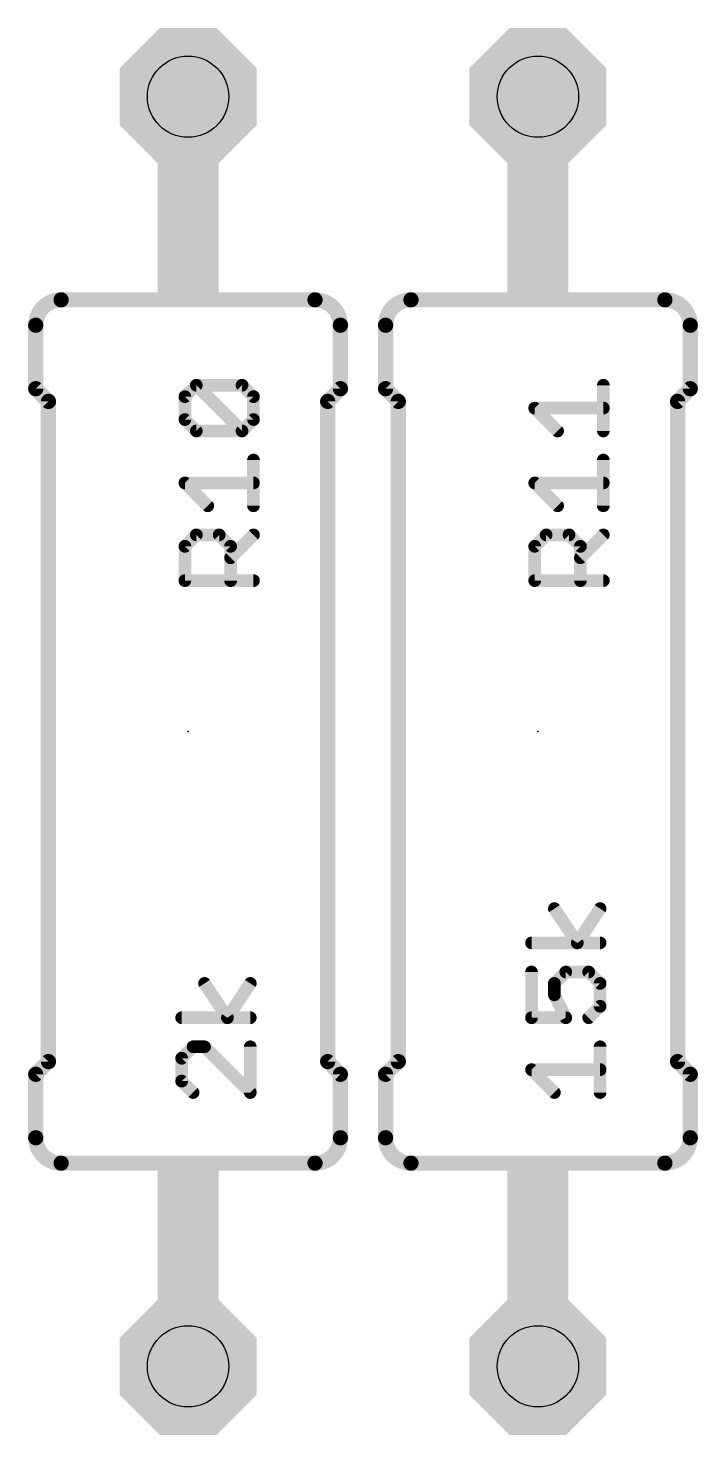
# Model space of a CAD drawing. Header units: inches. Extents: x -5 to 142, y -3 to 122.
# Drawn here: x 85.9 to 92.6, y 65.46 to 79.54 of the extents above; entities that cross this region are included whole.
import ezdxf

# ---------------------------------------------------------------- set-up
doc = ezdxf.new("R2010")
doc.units = ezdxf.units.IN
doc.header["$MEASUREMENT"] = 0
for name, color, linetype in [('17', 82, 'Continuous'), ('21', 253, 'Continuous'), ('23', 7, 'Continuous'), ('25', 253, 'Continuous'), ('27', 253, 'Continuous'), ('29', 253, 'Continuous'), ('44', 253, 'Continuous'), ('51', 253, 'Continuous')]:
    doc.layers.add(name, color=color, linetype=linetype)

# ---------------------------------------------------------------- blocks, each defined once
blk = doc.blocks.new('RECT')
blk.add_solid([(-0.5, -0.5), (0.5, -0.5), (-0.5, 0.5), (0.5, 0.5)])
blk = doc.blocks.new('OCTAGONP')
at = {"const_width": 0.5}
blk.add_lwpolyline([(-0.25, -0.1036), (-0.25, 0.1036), (-0.1036, 0.25), (0.1036, 0.25), (0.25, 0.1036), (0.25, -0.1036), (0.1036, -0.25), (-0.1036, -0.25), (-0.25, -0.1036), (-0.25, 0.1036)], dxfattribs=at)

msp = doc.modelspace()

# ---------------------------------------------------------------- linework, layer by layer
at = {"layer": '21'}
for points, const_width in [([(86.23, 76.818, 0.4142), (85.976, 76.564)], 0.1524), ([(86.23, 76.8561, 1), (86.23, 76.7799)], 0.0762), ([(86.23, 76.7799, 1), (86.23, 76.8561)], 0.0762), ([(89.024, 76.564, 0.4142), (88.77, 76.818)], 0.1524), ([(88.77, 76.8561, 1), (88.77, 76.7799)], 0.0762), ([(88.77, 76.7799, 1), (88.77, 76.8561)], 0.0762), ([(89.73, 76.818, 0.4142), (89.476, 76.564)], 0.1524), ([(89.73, 76.8561, 1), (89.73, 76.7799)], 0.0762), ([(89.73, 76.7799, 1), (89.73, 76.8561)], 0.0762), ([(92.524, 76.564, 0.4142), (92.27, 76.818)], 0.1524), ([(92.27, 76.8561, 1), (92.27, 76.7799)], 0.0762), ([(92.27, 76.7799, 1), (92.27, 76.8561)], 0.0762), ([(86.0141, 76.564, 1), (85.9379, 76.564)], 0.0762), ([(85.9379, 76.564, 1), (86.0141, 76.564)], 0.0762), ([(89.0621, 76.564, 1), (88.9859, 76.564)], 0.0762), ([(88.9859, 76.564, 1), (89.0621, 76.564)], 0.0762), ([(89.5141, 76.564, 1), (89.4379, 76.564)], 0.0762), ([(89.4379, 76.564, 1), (89.5141, 76.564)], 0.0762), ([(92.5621, 76.564, 1), (92.4859, 76.564)], 0.0762), ([(92.4859, 76.564, 1), (92.5621, 76.564)], 0.0762), ([(86.0029, 75.9559, 1), (85.9491, 75.9021)], 0.0762), ([(89.0509, 75.9021, 1), (88.9971, 75.9559)], 0.0762), ([(89.5029, 75.9559, 1), (89.4491, 75.9021)], 0.0762), ([(92.5509, 75.9021, 1), (92.4971, 75.9559)], 0.0762), ([(85.9379, 75.929, 1), (86.0141, 75.929)], 0.0762), ([(86.1411, 75.802, 1), (86.0649, 75.802)], 0.0762), ([(86.0761, 75.7751, 1), (86.1299, 75.8289)], 0.0762), ([(88.9351, 75.802, 1), (88.8589, 75.802)], 0.0762), ([(88.8701, 75.8289, 1), (88.9239, 75.7751)], 0.0762), ([(88.9859, 75.929, 1), (89.0621, 75.929)], 0.0762), ([(89.4379, 75.929, 1), (89.5141, 75.929)], 0.0762), ([(89.6411, 75.802, 1), (89.5649, 75.802)], 0.0762), ([(89.5761, 75.7751, 1), (89.6299, 75.8289)], 0.0762), ([(92.4351, 75.802, 1), (92.3589, 75.802)], 0.0762), ([(92.3701, 75.8289, 1), (92.4239, 75.7751)], 0.0762), ([(92.4859, 75.929, 1), (92.5621, 75.929)], 0.0762), ([(86.0649, 69.198, 1), (86.1411, 69.198)], 0.0762), ([(86.1299, 69.1711, 1), (86.0761, 69.2249)], 0.0762), ([(88.8589, 69.198, 1), (88.9351, 69.198)], 0.0762), ([(88.9239, 69.2249, 1), (88.8701, 69.1711)], 0.0762), ([(89.5649, 69.198, 1), (89.6411, 69.198)], 0.0762), ([(89.6299, 69.1711, 1), (89.5761, 69.2249)], 0.0762), ([(92.3589, 69.198, 1), (92.4351, 69.198)], 0.0762), ([(92.4239, 69.2249, 1), (92.3701, 69.1711)], 0.0762), ([(86.0141, 69.071, 1), (85.9379, 69.071)], 0.0762), ([(85.9491, 69.0979, 1), (86.0029, 69.0441)], 0.0762), ([(89.0621, 69.071, 1), (88.9859, 69.071)], 0.0762), ([(88.9971, 69.0441, 1), (89.0509, 69.0979)], 0.0762), ([(89.5141, 69.071, 1), (89.4379, 69.071)], 0.0762), ([(89.4491, 69.0979, 1), (89.5029, 69.0441)], 0.0762), ([(92.5621, 69.071, 1), (92.4859, 69.071)], 0.0762), ([(92.4971, 69.0441, 1), (92.5509, 69.0979)], 0.0762), ([(85.976, 68.436, 0.4142), (86.23, 68.182)], 0.1524), ([(86.0141, 68.436, 1), (85.9379, 68.436)], 0.0762), ([(85.9379, 68.436, 1), (86.0141, 68.436)], 0.0762), ([(88.77, 68.182, 0.4142), (89.024, 68.436)], 0.1524), ([(89.0621, 68.436, 1), (88.9859, 68.436)], 0.0762), ([(88.9859, 68.436, 1), (89.0621, 68.436)], 0.0762), ([(89.476, 68.436, 0.4142), (89.73, 68.182)], 0.1524), ([(89.5141, 68.436, 1), (89.4379, 68.436)], 0.0762), ([(89.4379, 68.436, 1), (89.5141, 68.436)], 0.0762), ([(92.27, 68.182, 0.4142), (92.524, 68.436)], 0.1524), ([(92.5621, 68.436, 1), (92.4859, 68.436)], 0.0762), ([(92.4859, 68.436, 1), (92.5621, 68.436)], 0.0762), ([(86.23, 68.2201, 1), (86.23, 68.1439)], 0.0762), ([(86.23, 68.1439, 1), (86.23, 68.2201)], 0.0762), ([(88.77, 68.2201, 1), (88.77, 68.1439)], 0.0762), ([(88.77, 68.1439, 1), (88.77, 68.2201)], 0.0762), ([(89.73, 68.2201, 1), (89.73, 68.1439)], 0.0762), ([(89.73, 68.1439, 1), (89.73, 68.2201)], 0.0762), ([(92.27, 68.2201, 1), (92.27, 68.1439)], 0.0762), ([(92.27, 68.1439, 1), (92.27, 68.2201)], 0.0762)]:
    msp.add_lwpolyline(points, format="xyb", dxfattribs=dict(at, const_width=const_width))
at = {"layer": '21', "const_width": 0.1524}
for points in [[(88.77, 76.818), (86.23, 76.818)], [(92.27, 76.818), (89.73, 76.818)], [(85.976, 76.564), (85.976, 75.929)], [(89.024, 76.564), (89.024, 75.929)], [(89.476, 76.564), (89.476, 75.929)], [(92.524, 76.564), (92.524, 75.929)], [(86.103, 75.802), (85.976, 75.929)], [(88.897, 75.802), (89.024, 75.929)], [(89.603, 75.802), (89.476, 75.929)], [(92.397, 75.802), (92.524, 75.929)], [(86.103, 75.802), (86.103, 69.198)], [(88.897, 75.802), (88.897, 69.198)], [(89.603, 75.802), (89.603, 69.198)], [(92.397, 75.802), (92.397, 69.198)], [(86.103, 69.198), (85.976, 69.071)], [(88.897, 69.198), (89.024, 69.071)], [(89.603, 69.198), (89.476, 69.071)], [(92.397, 69.198), (92.524, 69.071)], [(85.976, 68.436), (85.976, 69.071)], [(89.024, 68.436), (89.024, 69.071)], [(89.476, 68.436), (89.476, 69.071)], [(92.524, 68.436), (92.524, 69.071)], [(88.77, 68.182), (86.23, 68.182)], [(92.27, 68.182), (89.73, 68.182)]]:
    msp.add_lwpolyline(points, dxfattribs=at)
at = {"layer": '23'}
for p in [(87.5, 72.5), (91, 72.5)]:
    msp.add_point(p, dxfattribs=at)
at = {"layer": '25', "const_width": 0.127}
for points in [[(87.4679, 75.8493), (87.5823, 75.9637)], [(87.5823, 75.9637), (88.0399, 75.9637)], [(88.0399, 75.5061), (87.5823, 75.9637)], [(88.0399, 75.9637), (88.1543, 75.8493)], [(91.6543, 75.5061), (91.6543, 75.9637)], [(87.4679, 75.6205), (87.4679, 75.8493)], [(88.1543, 75.8493), (88.1543, 75.6205)], [(91.1967, 75.5061), (90.9679, 75.7349)], [(90.9679, 75.7349), (91.6543, 75.7349)], [(87.5823, 75.5061), (87.4679, 75.6205)], [(88.0399, 75.5061), (87.5823, 75.5061)], [(88.1543, 75.6205), (88.0399, 75.5061)], [(88.1543, 74.7577), (88.1543, 75.2153)], [(91.6543, 74.7577), (91.6543, 75.2153)], [(87.6967, 74.7577), (87.4679, 74.9865)], [(87.4679, 74.9865), (88.1543, 74.9865)], [(91.1967, 74.7577), (90.9679, 74.9865)], [(90.9679, 74.9865), (91.6543, 74.9865)], [(87.4679, 74.3524), (87.5823, 74.4668)], [(87.5823, 74.4668), (87.8111, 74.4668)], [(87.8111, 74.4668), (87.9255, 74.3524)], [(87.9255, 74.238), (88.1543, 74.4668)], [(90.9679, 74.3524), (91.0823, 74.4668)], [(91.0823, 74.4668), (91.3111, 74.4668)], [(91.3111, 74.4668), (91.4255, 74.3524)], [(91.4255, 74.238), (91.6543, 74.4668)], [(87.4679, 74.0093), (87.4679, 74.3524)], [(87.9255, 74.3524), (87.9255, 74.0093)], [(90.9679, 74.0093), (90.9679, 74.3524)], [(91.4255, 74.3524), (91.4255, 74.0093)], [(88.1543, 74.0093), (87.4679, 74.0093)], [(91.6543, 74.0093), (90.9679, 74.0093)]]:
    msp.add_lwpolyline(points, dxfattribs=at)
at = {"layer": '25', "const_width": 0.0635}
for points in [[(87.5823, 75.9954, 1), (87.5823, 75.9319)], [(87.6048, 75.9861, 1), (87.5599, 75.9412)], [(87.6048, 75.9412, 1), (87.5599, 75.9861)], [(88.0624, 75.9861, 1), (88.0175, 75.9412)], [(88.0399, 75.9319, 1), (88.0399, 75.9954)], [(91.6861, 75.9637, 1), (91.6226, 75.9637)], [(87.4997, 75.8493, 1), (87.4362, 75.8493)], [(87.4455, 75.8717, 1), (87.4904, 75.8268)], [(88.1861, 75.8493, 1), (88.1226, 75.8493)], [(88.1318, 75.8268, 1), (88.1768, 75.8717)], [(90.9679, 75.7666, 1), (90.9679, 75.7031)], [(90.9904, 75.7573, 1), (90.9455, 75.7124)], [(91.6543, 75.7031, 1), (91.6543, 75.7666)], [(87.4362, 75.6205, 1), (87.4997, 75.6205)], [(87.4904, 75.6429, 1), (87.4455, 75.598)], [(87.5823, 75.5378, 1), (87.5823, 75.4743)], [(88.0399, 75.4743, 1), (88.0399, 75.5378)], [(88.1226, 75.6205, 1), (88.1861, 75.6205)], [(88.1768, 75.598, 1), (88.1318, 75.6429)], [(87.5599, 75.4836, 1), (87.6048, 75.5285)], [(88.0175, 75.5285, 1), (88.0624, 75.4836)], [(88.0175, 75.4836, 1), (88.0624, 75.5285)], [(91.1743, 75.4836, 1), (91.2192, 75.5285)], [(91.6226, 75.5061, 1), (91.6861, 75.5061)], [(88.1861, 75.2153, 1), (88.1226, 75.2153)], [(91.6861, 75.2153, 1), (91.6226, 75.2153)], [(87.4679, 75.0182, 1), (87.4679, 74.9547)], [(87.4904, 75.0089, 1), (87.4455, 74.964)], [(88.1543, 74.9547, 1), (88.1543, 75.0182)], [(90.9679, 75.0182, 1), (90.9679, 74.9547)], [(90.9904, 75.0089, 1), (90.9455, 74.964)], [(91.6543, 74.9547, 1), (91.6543, 75.0182)], [(87.6743, 74.7352, 1), (87.7192, 74.7801)], [(88.1226, 74.7577, 1), (88.1861, 74.7577)], [(91.1743, 74.7352, 1), (91.2192, 74.7801)], [(91.6226, 74.7577, 1), (91.6861, 74.7577)], [(87.5823, 74.4986, 1), (87.5823, 74.4351)], [(87.6048, 74.4444, 1), (87.5599, 74.4893)], [(87.8336, 74.4893, 1), (87.7887, 74.4444)], [(87.8111, 74.4351, 1), (87.8111, 74.4986)], [(88.1768, 74.4444, 1), (88.1318, 74.4893)], [(91.0823, 74.4986, 1), (91.0823, 74.4351)], [(91.1048, 74.4444, 1), (91.0599, 74.4893)], [(91.3336, 74.4893, 1), (91.2887, 74.4444)], [(91.3111, 74.4351, 1), (91.3111, 74.4986)], [(91.6768, 74.4444, 1), (91.6318, 74.4893)], [(87.4997, 74.3524, 1), (87.4362, 74.3524)], [(87.4455, 74.3749, 1), (87.4904, 74.33)], [(87.9573, 74.3524, 1), (87.8938, 74.3524)], [(87.9031, 74.33, 1), (87.948, 74.3749)], [(90.9997, 74.3524, 1), (90.9362, 74.3524)], [(90.9455, 74.3749, 1), (90.9904, 74.33)], [(91.4573, 74.3524, 1), (91.3938, 74.3524)], [(91.4031, 74.33, 1), (91.448, 74.3749)], [(87.9031, 74.2605, 1), (87.948, 74.2156)], [(91.4031, 74.2605, 1), (91.448, 74.2156)], [(87.4679, 74.041, 1), (87.4679, 73.9775)], [(87.4362, 74.0093, 1), (87.4997, 74.0093)], [(87.8938, 74.0093, 1), (87.9573, 74.0093)], [(88.1543, 73.9775, 1), (88.1543, 74.041)], [(90.9679, 74.041, 1), (90.9679, 73.9775)], [(90.9362, 74.0093, 1), (90.9997, 74.0093)], [(91.3938, 74.0093, 1), (91.4573, 74.0093)], [(91.6543, 73.9775, 1), (91.6543, 74.041)]]:
    msp.add_lwpolyline(points, format="xyb", dxfattribs=at)
at = {"layer": '27', "const_width": 0.127}
for points in [[(91.3935, 70.3853), (91.1647, 70.7285)], [(91.6223, 70.7285), (91.3935, 70.3853)], [(91.6223, 70.3853), (90.9359, 70.3853)], [(90.9359, 70.0945), (90.9359, 69.6369)], [(91.1647, 69.9801), (91.2791, 70.0945)], [(91.2791, 70.0945), (91.5079, 70.0945)], [(91.5079, 70.0945), (91.6223, 69.9801)], [(87.8935, 69.6369), (87.6647, 69.9801)], [(88.1223, 69.9801), (87.8935, 69.6369)], [(91.1647, 69.8657), (91.1647, 69.9801)], [(91.6223, 69.9801), (91.6223, 69.7513)], [(91.2791, 69.6369), (91.1647, 69.8657)], [(91.6223, 69.7513), (91.5079, 69.6369)], [(88.1223, 69.6369), (87.4359, 69.6369)], [(90.9359, 69.6369), (91.2791, 69.6369)], [(87.5503, 69.3461), (87.4359, 69.2317)], [(87.6647, 69.3461), (87.5503, 69.3461)], [(88.1223, 68.8885), (87.6647, 69.3461)], [(88.1223, 69.3461), (88.1223, 68.8885)], [(91.6223, 68.8885), (91.6223, 69.3461)], [(87.4359, 69.2317), (87.4359, 69.0029)], [(91.1647, 68.8885), (90.9359, 69.1173)], [(90.9359, 69.1173), (91.6223, 69.1173)], [(87.4359, 69.0029), (87.5503, 68.8885)]]:
    msp.add_lwpolyline(points, dxfattribs=at)
at = {"layer": '27', "const_width": 0.0635}
for points in [[(91.1911, 70.7461, 1), (91.1383, 70.7109)], [(91.6487, 70.7109, 1), (91.5959, 70.7461)], [(90.9359, 70.4171, 1), (90.9359, 70.3536)], [(91.3671, 70.4029, 1), (91.4199, 70.3677)], [(91.3671, 70.3677, 1), (91.4199, 70.4029)], [(91.6223, 70.3536, 1), (91.6223, 70.4171)], [(90.9677, 70.0945, 1), (90.9042, 70.0945)], [(91.2791, 70.1263, 1), (91.2791, 70.0628)], [(91.3016, 70.0721, 1), (91.2567, 70.117)], [(91.5304, 70.117, 1), (91.4855, 70.0721)], [(91.5079, 70.0628, 1), (91.5079, 70.1263)], [(87.6911, 69.9977, 1), (87.6383, 69.9625)], [(88.1487, 69.9625, 1), (88.0959, 69.9977)], [(91.1965, 69.9801, 1), (91.133, 69.9801)], [(91.1423, 70.0026, 1), (91.1872, 69.9577)], [(91.6541, 69.9801, 1), (91.5906, 69.9801)], [(91.5998, 69.9577, 1), (91.6448, 70.0026)], [(91.1931, 69.8799, 1), (91.1363, 69.8515)], [(91.133, 69.8657, 1), (91.1965, 69.8657)], [(91.6448, 69.7289, 1), (91.5998, 69.7738)], [(87.4359, 69.6687, 1), (87.4359, 69.6052)], [(87.8671, 69.6545, 1), (87.9199, 69.6193)], [(87.8671, 69.6193, 1), (87.9199, 69.6545)], [(88.1223, 69.6052, 1), (88.1223, 69.6687)], [(90.9359, 69.6687, 1), (90.9359, 69.6052)], [(90.9042, 69.6369, 1), (90.9677, 69.6369)], [(91.2507, 69.6227, 1), (91.3075, 69.6511)], [(91.2791, 69.6052, 1), (91.2791, 69.6687)], [(91.4855, 69.6594, 1), (91.5304, 69.6145)], [(91.5906, 69.7513, 1), (91.6541, 69.7513)], [(87.5503, 69.3778, 1), (87.5503, 69.3143)], [(87.5728, 69.3236, 1), (87.5279, 69.3685)], [(87.6872, 69.3685, 1), (87.6423, 69.3236)], [(87.6647, 69.3143, 1), (87.6647, 69.3778)], [(88.1541, 69.3461, 1), (88.0906, 69.3461)], [(91.6541, 69.3461, 1), (91.5906, 69.3461)], [(87.4677, 69.2317, 1), (87.4042, 69.2317)], [(87.4135, 69.2541, 1), (87.4584, 69.2092)], [(90.9359, 69.149, 1), (90.9359, 69.0855)], [(90.9584, 69.1397, 1), (90.9135, 69.0948)], [(91.6223, 69.0855, 1), (91.6223, 69.149)], [(87.4042, 69.0029, 1), (87.4677, 69.0029)], [(87.4584, 69.0253, 1), (87.4135, 68.9804)], [(87.5279, 68.866, 1), (87.5728, 68.911)], [(88.0906, 68.8885, 1), (88.1541, 68.8885)], [(88.0998, 68.866, 1), (88.1448, 68.911)], [(91.1423, 68.866, 1), (91.1872, 68.911)], [(91.5906, 68.8885, 1), (91.6541, 68.8885)]]:
    msp.add_lwpolyline(points, format="xyb", dxfattribs=at)
at = {"layer": '44'}
for centre in [(87.5, 78.85), (91, 78.85), (87.5, 66.15), (91, 66.15)]:
    msp.add_circle(centre, 0.4064, dxfattribs=at)
at = {"layer": '51', "const_width": 0.6096}
for points in [[(87.5, 78.85), (87.5, 77.58)], [(91, 78.85), (91, 77.58)], [(87.5, 66.15), (87.5, 67.42)], [(91, 66.15), (91, 67.42)]]:
    msp.add_lwpolyline(points, dxfattribs=at)
at = {"layer": '51', "const_width": 0.3048}
for points in [[(87.6524, 78.85, 1), (87.3476, 78.85)], [(91.1524, 78.85, 1), (90.8476, 78.85)], [(87.3476, 77.58, 1), (87.6524, 77.58)], [(90.8476, 77.58, 1), (91.1524, 77.58)], [(87.6524, 67.42, 1), (87.3476, 67.42)], [(91.1524, 67.42, 1), (90.8476, 67.42)], [(87.3476, 66.15, 1), (87.6524, 66.15)], [(90.8476, 66.15, 1), (91.1524, 66.15)]]:
    msp.add_lwpolyline(points, format="xyb", dxfattribs=at)

# ---------------------------------------------------------------- block references
at = {"layer": '17', "xscale": 1.2192, "yscale": 1.2192, "rotation": 90}
for p in [(87.5, 78.85), (91, 78.85), (87.5, 66.15), (91, 66.15)]:
    msp.add_blockref('OCTAGONP', p, dxfattribs=at)
at = {"layer": '21', "xscale": 0.8636, "yscale": 0.6096, "rotation": 90}
for p in [(87.5, 77.2498), (91, 77.2498), (87.5, 67.7502), (91, 67.7502)]:
    msp.add_blockref('RECT', p, dxfattribs=at)
at = {"layer": '29', "xscale": 1.3716, "yscale": 1.3716, "rotation": 90}
for p in [(87.5, 78.85), (91, 78.85), (87.5, 66.15), (91, 66.15)]:
    msp.add_blockref('OCTAGONP', p, dxfattribs=at)

doc.saveas('drawing.dxf')
